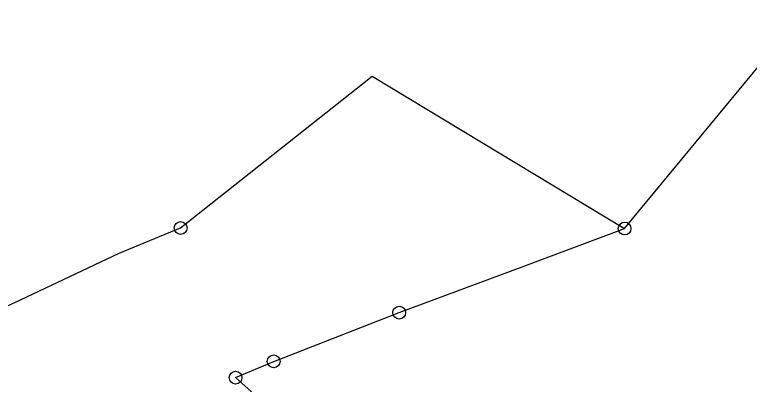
# Model space of a CAD drawing. Header units: metres. Extents: x 328584 to 331613, y 1804654 to 1807240.
# Drawn here: x 330667.8 to 331145.3, y 1806780.7 to 1807021.1 of the extents above; entities that cross this region are included whole.
import ezdxf

# ---------------------------------------------------------------- set-up
doc = ezdxf.new("R2010")
doc.units = ezdxf.units.M
doc.layers.add('POLY_PARCEL', color=6, linetype='Continuous')
doc.layers.add('V-BOUND_LINE', color=7, linetype='Continuous')

msp = doc.modelspace()

# ---------------------------------------------------------------- linework, layer by layer
for centre in [(330775.51, 1806882.76), (331063.67, 1806882.38), (330917.38, 1806827.8), (330835.9, 1806796.16), (330811.17, 1806785.62)]:
    msp.add_circle(centre, 4.16)
at = {"layer": 'POLY_PARCEL'}
for p, q in [((330998.91, 1806858.17), (331063.67, 1806882.38)), ((330917.38, 1806827.8), (330998.91, 1806858.17)), ((330835.9, 1806796.16), (330917.38, 1806827.8)), ((330811.17, 1806785.62), (330835.9, 1806796.16)), ((330830.45, 1806768.52), (330811.17, 1806785.62))]:
    msp.add_line(p, q, dxfattribs=at)
at = {"layer": 'V-BOUND_LINE'}
for p, q in [((331063.67, 1806882.38), (331178.3, 1807021.14)), ((330775.51, 1806882.76), (330899.72, 1806981.24)), ((330899.72, 1806981.24), (331063.67, 1806882.38)), ((330735.64, 1806866.42), (330775.51, 1806882.76)), ((331063.67, 1806882.38), (331063.67, 1806882.38)), ((330671.56, 1806836.15), (330735.64, 1806866.42)), ((330540.78, 1806774.99), (330671.56, 1806836.15))]:
    msp.add_line(p, q, dxfattribs=at)

doc.saveas('drawing.dxf')
